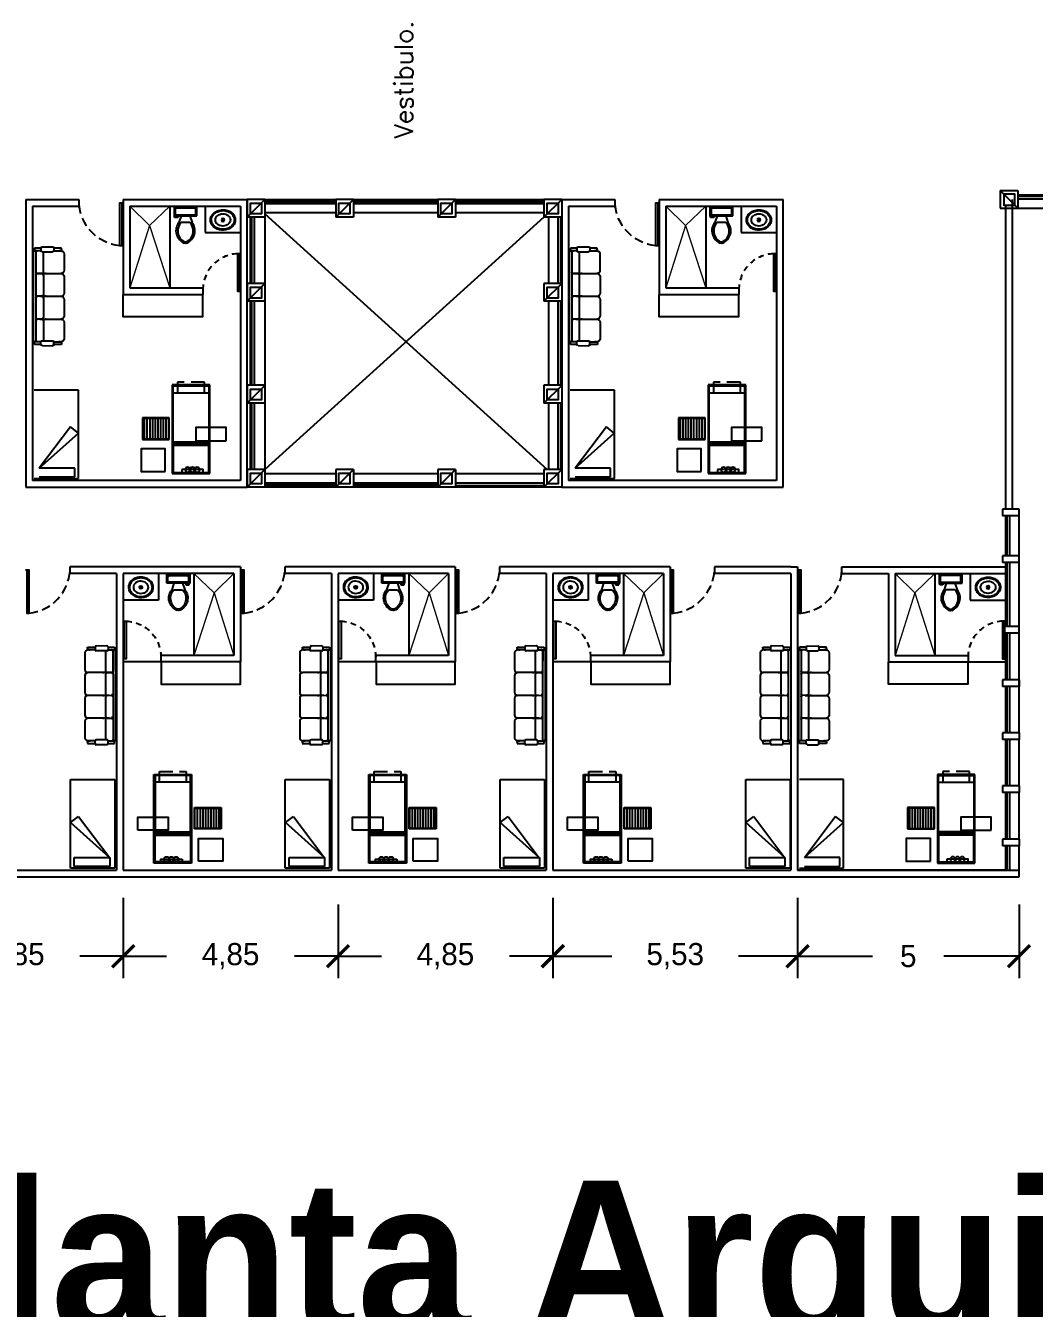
# Model space of a CAD drawing. Header units: millimetres. Extents: x -1615 to -538, y 177 to 397.
# Drawn here: x -1337.84 to -1315.07, y 299.51 to 328.48 of the extents above; entities that cross this region are included whole.
import ezdxf
from ezdxf.enums import TextEntityAlignment as Align

# ---------------------------------------------------------------- set-up
doc = ezdxf.new("R2010")
doc.units = ezdxf.units.MM
for name, pattern in [('HIDDEN', [0.375, 0.25, -0.125]), ('HIDDEN2', [0.1875, 0.125, -0.0625]), ('OCULTA2', [0.3, 0.2, -0.1])]:
    doc.linetypes.add(name, pattern=pattern)
for name, color, linetype in [('FORMATO', 1, 'Continuous'), ('LOCALES', 2, 'Continuous'), ('MOB', 7, 'Continuous'), ('MUEB', 251, 'Continuous'), ('MUEBLES', 9, 'Continuous'), ('MUROS', 1, 'Continuous'), ('VENT', 4, 'Continuous'), ('VENTANAS', 4, 'Continuous')]:
    doc.layers.add(name, color=color, linetype=linetype)
doc.layers.add('venpu', color=7, linetype='Continuous', lineweight=15)
doc.styles.add('ROMANS', font='ROMANS.shx')
doc.styles.get("Standard").update_dxf_attribs({"font": 'stylu.ttf'})
doc.dimstyles.new('ISO-25', dxfattribs={"dimtxt": 0.5, "dimasz": 0.5, "dimexe": 0.5, "dimexo": 0.625, "dimtad": 0, "dimtih": 1, "dimtoh": 1, "dimtxsty": 'Standard', "dimblk": 'ARCHTICK', "dimcen": 2.5, "dimadec": 0, "dimazin": 0, "dimtfac": 1, "dimtmove": 0, "dimatfit": 3, "dimfxl": 0, "dimarcsym": 0})

# ---------------------------------------------------------------- blocks, each defined once
blk = doc.blocks.new('SILLON4')
at = {"layer": 'MOB'}
for p, q in [((0.609, 1.016), (0.262, 0.867)), ((0.719, 0.998), (0.696, 0.988)), ((0.706, 0.964), (0.699, 0.98)), ((0.763, 0.83), (0.706, 0.964)), ((0.706, 0.964), (0.72, 0.932)), ((0.763, 0.83), (0.706, 0.964)), ((0.719, 0.998), (0.751, 1.012)), ((0.751, 1.012), (0.818, 0.854)), ((-0.337, 0.611), (-0.684, 0.462)), ((0.136, 0.814), (-0.211, 0.665)), ((0.414, 0.34), (0.226, 0.778)), ((0.436, 0.289), (0.226, 0.777)), ((0.825, 0.6), (0.415, 0.424)), ((0.844, 0.576), (0.75, 0.797)), ((0.818, 0.854), (0.763, 0.83)), ((0.947, 0.62), (0.852, 0.84)), ((0.933, 0.586), (0.878, 0.562)), ((0.933, 0.586), (0.991, 0.452)), ((-0.81, 0.408), (-1.156, 0.26)), ((-0.81, 0.408), (-1.156, 0.26)), ((0.922, 0.396), (-0.922, -0.396)), ((-0.684, 0.29), (-0.72, 0.372)), ((-0.531, -0.066), (-0.696, 0.317)), ((-0.059, 0.137), (-0.247, 0.575)), ((0.898, 0.451), (-0.061, 0.038)), ((0.352, 0.398), (-0.058, 0.222)), ((0.358, 0.471), (0.37, 0.443)), ((0.397, 0.38), (0.436, 0.29)), ((0.891, 0.446), (0.481, 0.271)), ((0.878, 0.562), (0.909, 0.492)), ((0.909, 0.491), (0.936, 0.428)), ((0.991, 0.452), (0.936, 0.428)), ((-1.219, 0.167), (-1.251, 0.154)), ((-1.251, 0.154), (-1.183, -0.004)), ((-1.219, 0.167), (-1.196, 0.177)), ((-1.185, 0.154), (-1.192, 0.169)), ((-1.157, 0.087), (-1.192, 0.169)), ((-1.128, 0.02), (-1.185, 0.154)), ((-1.185, 0.154), (-1.172, 0.121)), ((-1.183, -0.004), (-1.128, 0.02)), ((-1, -0.214), (-1.094, 0.006)), ((-0.041, 0.047), (-0.945, -0.341)), ((-0.588, 0.065), (-0.576, 0.037)), ((-0.121, 0.195), (-0.531, 0.019)), ((-0.115, 0.268), (-0.103, 0.24)), ((-0.076, 0.177), (-0.037, 0.087)), ((-1.102, -0.258), (-1.197, -0.038)), ((-1.068, -0.272), (-1.013, -0.248)), ((-1.068, -0.272), (-1.011, -0.406)), ((-0.594, -0.008), (-1.013, -0.188)), ((-1.013, -0.248), (-0.955, -0.383)), ((-1.012, -0.251), (-0.979, -0.328)), ((-0.549, -0.026), (-0.51, -0.116)), ((-0.464, -0.135), (-0.534, -0.165)), ((-1.011, -0.406), (-0.956, -0.382)), ((-0.956, -0.382), (-0.959, -0.375))]:
    blk.add_line(p, q, dxfattribs=at)
for centre, radius, start, end in [((0.636, 0.953), 0.0686, 23.2236, 113.2236), ((-0.31, 0.548), 0.0686, 23.2236, 113.2236), ((-0.31, 0.548), 0.0686, 23.2236, 113.2236), ((-0.184, 0.602), 0.0686, 113.2236, 203.2236), ((0.163, 0.751), 0.0686, 23.2236, 113.2236), ((0.163, 0.751), 0.0686, 23.2236, 113.2236), ((0.289, 0.804), 0.0686, 113.2236, 203.2236), ((0.773, 0.807), 0.0257, 113.2236, 203.2236), ((0.829, 0.83), 0.0257, 23.2236, 113.2236), ((0.923, 0.61), 0.0257, 293.2236, 23.2236), ((-0.783, 0.345), 0.0686, 23.2236, 113.2236), ((-0.783, 0.345), 0.0686, 23.2236, 113.2236), ((-0.656, 0.399), 0.0686, 113.2236, 203.2236), ((0.365, 0.366), 0.0343, 23.2236, 113.2236), ((0.429, 0.392), 0.0343, 113.2236, 203.2236), ((0.868, 0.586), 0.0257, 203.2236, 293.2236), ((0.877, 0.478), 0.0343, 293.2236, 23.2236), ((0.908, 0.427), 0.0257, 23.2236, 113.2236), ((0.912, 0.419), 0.0257, 293.2236, 23.2236), ((-1.129, 0.197), 0.0686, 113.2236, 203.2236), ((-1.118, -0.004), 0.0257, 23.2236, 113.2236), ((-0.517, -0.012), 0.0343, 113.2236, 203.2236), ((-0.107, 0.163), 0.0343, 23.2236, 113.2236), ((-0.044, 0.19), 0.0343, 113.2236, 203.2236), ((-0.069, 0.073), 0.0343, 293.2236, 23.2236), ((-0.006, 0.1), 0.0343, 203.2236, 293.2236), ((0.404, 0.276), 0.0343, 293.2236, 23.2236), ((0.467, 0.302), 0.0343, 203.2236, 293.2236), ((-1.173, -0.028), 0.0257, 113.2236, 203.2236), ((-1.078, -0.248), 0.0257, 203.2236, 293.2236), ((-1.023, -0.224), 0.0257, 293.2236, 23.2236), ((-0.58, -0.039), 0.0343, 23.2236, 113.2236), ((-0.541, -0.13), 0.0343, 293.2236, 23.2236), ((-0.478, -0.103), 0.0343, 203.2236, 293.2236), ((-0.955, -0.318), 0.0257, 203.2236, 293.2236), ((-0.935, -0.365), 0.0257, 113.2236, 203.2236), ((-0.932, -0.372), 0.0257, 203.2236, 293.2236)]:
    blk.add_arc(centre, radius, start, end, dxfattribs=at)
blk = doc.blocks.new('A$C63B07002')
at = {"layer": 'MOB', "xscale": -1, "rotation": 51.18713273036943}
blk.add_blockref('SILLON4', (1.259, 0.489), dxfattribs=at)
blk = doc.blocks.new('Sink - Oval top')
for p, q in [((-1, 0), (1, 0)), ((0, 1), (0, -1))]:
    blk.add_line(p, q)
at = {"linetype": 'Continuous'}
for points in [[(-12.2, 0.4, 0.117634), (-11.5, -3.4, 0.104469), (-8.9, -6.8, 0.090016), (-5.1, -9.1, 0.08192), (-0.3, -10, 0.08192), (4.5, -9.4, 0.090016), (8.4, -7.4, 0.104469), (11.2, -4.1, 0.117634), (12.2, -0.4, 0.117634), (11.5, 3.4, 0.104469), (8.9, 6.8, 0.090016), (5.1, 9.1, 0.08192), (0.3, 10, 0.08192), (-4.5, 9.4, 0.090016), (-8.4, 7.4, 0.104469), (-11.2, 4.1, 0.117634)], [(-11.3, 0.2, 0.118622), (-10.5, -3.3, 0.104678), (-8.1, -6.4, 0.089562), (-4.5, -8.4, 0.081185), (-0.1, -9.2, 0.081185), (4.3, -8.5, 0.089562), (7.9, -6.6, 0.104678), (10.4, -3.5, 0.118622), (11.3, -0.2, 0.118622), (10.5, 3.3, 0.104678), (8.1, 6.4, 0.089562), (4.5, 8.4, 0.081185), (0.1, 9.2, 0.081185), (-4.3, 8.5, 0.089562), (-7.9, 6.6, 0.104678), (-10.4, 3.5, 0.118622)], [(-7.4, 0.1, 0.118283), (-6.9, -2.2, 0.104607), (-5.3, -4.2, 0.089718), (-3, -5.5, 0.081436), (-0.1, -6, 0.081436), (2.8, -5.6, 0.089718), (5.2, -4.3, 0.104607), (6.9, -2.3, 0.118283), (7.4, -0.1, 0.118283), (6.9, 2.2, 0.104607), (5.3, 4.2, 0.089718), (3, 5.5, 0.081436), (0.1, 6, 0.081436), (-2.8, 5.6, 0.089718), (-5.2, 4.3, 0.104607), (-6.9, 2.3, 0.118283)]]:
    blk.add_lwpolyline(points, format="xyb", close=True, dxfattribs=at)
for radius in [1.5, 1]:
    blk.add_circle((0, 0), radius)
blk = doc.blocks.new('Toilet - top')
for p, q in [((-10, -8.5), (-8, -8.5)), ((-10, -9.5), (-10, -8.5)), ((-7, -9.5), (-10, -9.5)), ((-8, -8.5), (-8, -8)), ((-7, -8), (-7, -9.5)), ((-4, -8), (-6, -14)), ((4, -8), (6, -14)), ((9.5, -6), (9.5, -2)), ((4, -14), (-4, -14))]:
    blk.add_line(p, q)
blk.add_lwpolyline([(10.5, -8), (10.5, 0), (-10.5, 0), (-10.5, -8)], close=True)
for points in [[(-9.5, -2), (-9.5, -6)], [(8.5, -1), (-8.5, -1)], [(-8.5, -7), (8.5, -7)]]:
    blk.add_lwpolyline(points)
for centre, radius, start, end in [((-8.6, -1.9), 0.884, 81.8699, 188.1301), ((-8.6, -6.1), 0.884, 171.8699, 278.1301), ((8.6, -1.9), 0.884, 351.8699, 98.1301), ((8.6, -6.1), 0.884, 261.8699, 8.1301), ((3.5, -21.6), 12.2, 141.4691, 247.9714), ((4.2, -21.8), 11.3, 136.3677, 238.9468), ((-3.5, -21.6), 12.2, 292.0284, 38.5307), ((-4.2, -21.8), 11.3, 301.053, 43.6321), ((0, -27.9), 4, 245.7318, 294.2682), ((0, -29), 4, 254.8605, 285.1395)]:
    blk.add_arc(centre, radius, start, end)
blk = doc.blocks.new('A$C3FDD2C79')
at = {"layer": 'VENT'}
blk.add_line((0, 0.02), (0, 0), dxfattribs=at)
blk.add_lwpolyline([(0, 0.02), (0.85, 0.02), (0.85, 0.07), (0, 0.07)], close=True, dxfattribs=at)
at = {"layer": 'VENT', "linetype": 'HIDDEN2'}
blk.add_arc((0.035, 0.036), 0.815, 2.3785, 92.4407, dxfattribs=at)
blk = doc.blocks.new('MESEXP')
for p, q in [((-0.825, -0.35), (-0.825, 0.35)), ((-0.825, 0.35), (0.825, 0.35)), ((-0.679, 0.35), (-0.679, -0.35)), ((0.825, 0.35), (0.825, -0.35)), ((0.825, -0.35), (-0.825, -0.35))]:
    blk.add_line(p, q)
at = {"linetype": 'HIDDEN'}
blk.add_lwpolyline([(-0.679, -0.25), (-0.879, -0.25), (-0.879, 0.25), (-0.679, 0.25)], dxfattribs=at)
for points in [[(-0.805, -0.33), (0.245, -0.33), (0.245, 0.33), (-0.805, 0.33)], [(0.305, -0.33), (0.305, 0.33), (0.805, 0.33), (0.805, -0.33)], [(0.754, 0.174), (0.822, 0.174), (0.822, -0.224), (0.754, -0.224)]]:
    blk.add_lwpolyline(points, close=True)
blk.add_lwpolyline([(0.285, -0.35), (0.265, -0.35), (0.265, 0.35), (0.285, 0.35), (0.285, -0.35)])
for centre in [(0.754, 0.063), (0.754, -0.025), (0.754, -0.113)]:
    blk.add_circle(centre, 0.046)
blk = doc.blocks.new('3520105')
at = {"layer": 'MOB'}
for p, q in [((-0.195, -0.262), (-0.195, 0.238)), ((-0.195, 0.238), (0.205, 0.238)), ((-0.185, -0.002), (-0.185, 0.228)), ((-0.185, 0.228), (0.195, 0.228)), ((0.195, 0.198), (-0.185, 0.198)), ((0.195, 0.148), (-0.185, 0.148)), ((0.195, 0.098), (-0.185, 0.098)), ((0.195, 0.048), (-0.185, 0.048)), ((0.195, 0.228), (0.195, -0.002)), ((0.205, 0.238), (0.205, -0.262)), ((0.195, -0.002), (-0.185, -0.002)), ((-0.185, -0.252), (-0.185, -0.022)), ((0.195, -0.052), (-0.185, -0.052)), ((0.195, -0.102), (-0.185, -0.102)), ((0.195, -0.152), (-0.185, -0.152)), ((0.195, -0.202), (-0.185, -0.202)), ((0.195, -0.022), (0.195, -0.252)), ((0.205, -0.002), (0.205, -0.002)), ((0.205, -0.022), (0.205, -0.022)), ((0.205, -0.262), (-0.195, -0.262)), ((0.195, -0.252), (-0.185, -0.252))]:
    blk.add_line(p, q, dxfattribs=at)
blk = doc.blocks.new('A$C31F15ED4')
at = {"layer": 'VENT'}
blk.add_line((0, 0.03), (0, 0), dxfattribs=at)
blk.add_lwpolyline([(0, 0.03), (0.97, 0.03), (0.97, 0.08), (0, 0.08)], close=True, dxfattribs=at)
at = {"layer": 'VENT', "linetype": 'OCULTA2'}
blk.add_arc((-0.051, -0.025), 1.026, 5.8587, 87.1721, dxfattribs=at)
blk = doc.blocks.new('_ArchTick')
at = {"color": 0, "linetype": 'ByBlock', "const_width": 0.15}
blk.add_lwpolyline([(-0.5, -0.5), (0.5, 0.5)], dxfattribs=at)
blk = doc.blocks.new('*D225')
at = {"color": 0, "lineweight": -2}
for p, q in [((-1340.486, 308.635), (-1340.486, 306.965)), ((-1335.636, 308.785), (-1335.636, 306.965)), ((-1340.486, 307.465), (-1339.506, 307.465)), ((-1335.636, 307.465), (-1336.616, 307.465))]:
    blk.add_line(p, q, dxfattribs=at)
at = {"layer": 'Defpoints', "color": 0}
for p in [(-1340.486, 309.26), (-1335.636, 309.41), (-1335.636, 307.465)]:
    blk.add_point(p, dxfattribs=at)
at = {"color": 0, "lineweight": -2, "xscale": 0.5, "yscale": 0.5, "zscale": 0.5, "rotation": 180}
blk.add_blockref('_ArchTick', (-1340.486, 307.465), dxfattribs=at)
at = {"color": 0, "lineweight": -2, "xscale": 0.5, "yscale": 0.5, "zscale": 0.5}
blk.add_blockref('_ArchTick', (-1335.636, 307.465), dxfattribs=at)
at = {"color": 0, "insert": (-1338.061, 307.465), "char_height": 0.5, "attachment_point": 5}
blk.add_mtext('4,85', dxfattribs=at)
blk = doc.blocks.new('*D226')
at = {"color": 0, "lineweight": -2}
for p, q in [((-1335.636, 308.785), (-1335.636, 306.965)), ((-1330.786, 308.635), (-1330.786, 306.965)), ((-1335.636, 307.465), (-1334.656, 307.465)), ((-1330.786, 307.465), (-1331.766, 307.465))]:
    blk.add_line(p, q, dxfattribs=at)
at = {"layer": 'Defpoints', "color": 0}
for p in [(-1335.636, 309.41), (-1330.786, 309.26), (-1330.786, 307.465)]:
    blk.add_point(p, dxfattribs=at)
at = {"color": 0, "lineweight": -2, "xscale": 0.5, "yscale": 0.5, "zscale": 0.5, "rotation": 180}
blk.add_blockref('_ArchTick', (-1335.636, 307.465), dxfattribs=at)
at = {"color": 0, "lineweight": -2, "xscale": 0.5, "yscale": 0.5, "zscale": 0.5}
blk.add_blockref('_ArchTick', (-1330.786, 307.465), dxfattribs=at)
at = {"color": 0, "insert": (-1333.211, 307.465), "char_height": 0.5, "attachment_point": 5}
blk.add_mtext('4,85', dxfattribs=at)
blk = doc.blocks.new('*D227')
at = {"color": 0, "lineweight": -2}
for p, q in [((-1330.786, 308.635), (-1330.786, 306.965)), ((-1325.936, 308.785), (-1325.936, 306.965)), ((-1330.786, 307.465), (-1329.806, 307.465)), ((-1325.936, 307.465), (-1326.916, 307.465))]:
    blk.add_line(p, q, dxfattribs=at)
at = {"layer": 'Defpoints', "color": 0}
for p in [(-1330.786, 309.26), (-1325.936, 309.41), (-1325.936, 307.465)]:
    blk.add_point(p, dxfattribs=at)
at = {"color": 0, "lineweight": -2, "xscale": 0.5, "yscale": 0.5, "zscale": 0.5, "rotation": 180}
blk.add_blockref('_ArchTick', (-1330.786, 307.465), dxfattribs=at)
at = {"color": 0, "lineweight": -2, "xscale": 0.5, "yscale": 0.5, "zscale": 0.5}
blk.add_blockref('_ArchTick', (-1325.936, 307.465), dxfattribs=at)
at = {"color": 0, "insert": (-1328.361, 307.465), "char_height": 0.5, "attachment_point": 5}
blk.add_mtext('4,85', dxfattribs=at)
blk = doc.blocks.new('*D228')
at = {"color": 0, "lineweight": -2}
for p, q in [((-1325.936, 308.785), (-1325.936, 306.965)), ((-1320.411, 308.785), (-1320.411, 306.965)), ((-1325.936, 307.465), (-1324.604, 307.465)), ((-1320.411, 307.465), (-1321.743, 307.465))]:
    blk.add_line(p, q, dxfattribs=at)
at = {"layer": 'Defpoints', "color": 0}
for p in [(-1325.936, 309.41), (-1320.411, 309.41), (-1320.411, 307.465)]:
    blk.add_point(p, dxfattribs=at)
at = {"color": 0, "lineweight": -2, "xscale": 0.5, "yscale": 0.5, "zscale": 0.5, "rotation": 180}
blk.add_blockref('_ArchTick', (-1325.936, 307.465), dxfattribs=at)
at = {"color": 0, "lineweight": -2, "xscale": 0.5, "yscale": 0.5, "zscale": 0.5}
blk.add_blockref('_ArchTick', (-1320.411, 307.465), dxfattribs=at)
at = {"color": 0, "insert": (-1323.173, 307.465), "char_height": 0.5, "attachment_point": 5}
blk.add_mtext('5,53', dxfattribs=at)
blk = doc.blocks.new('*D229')
at = {"color": 0, "lineweight": -2}
for p, q in [((-1320.411, 308.785), (-1320.411, 306.965)), ((-1315.411, 308.635), (-1315.411, 306.965)), ((-1320.411, 307.465), (-1318.716, 307.465)), ((-1315.411, 307.465), (-1317.105, 307.465))]:
    blk.add_line(p, q, dxfattribs=at)
at = {"layer": 'Defpoints', "color": 0}
for p in [(-1320.411, 309.41), (-1315.411, 309.26), (-1315.411, 307.465)]:
    blk.add_point(p, dxfattribs=at)
at = {"color": 0, "lineweight": -2, "xscale": 0.5, "yscale": 0.5, "zscale": 0.5, "rotation": 180}
blk.add_blockref('_ArchTick', (-1320.411, 307.465), dxfattribs=at)
at = {"color": 0, "lineweight": -2, "xscale": 0.5, "yscale": 0.5, "zscale": 0.5}
blk.add_blockref('_ArchTick', (-1315.411, 307.465), dxfattribs=at)
at = {"color": 0, "insert": (-1317.911, 307.465), "char_height": 0.5, "attachment_point": 5}
blk.add_mtext('5', dxfattribs=at)

msp = doc.modelspace()

# ---------------------------------------------------------------- linework, layer by layer
for p, q in [((-1334.786, 314.11), (-1335.636, 314.11)), ((-1329.936, 314.11), (-1330.786, 314.11)), ((-1325.086, 314.11), (-1325.936, 314.11)), ((-1316.561, 314.11), (-1315.711, 314.11))]:
    msp.add_line(p, q)
at = {"layer": 'FORMATO'}
for p, q in [((-1332.836, 318.06), (-1332.836, 324.558)), ((-1320.736, 318.06), (-1320.736, 324.558)), ((-1337.836, 318.06), (-1332.836, 318.06)), ((-1325.736, 318.06), (-1320.736, 318.06))]:
    msp.add_line(p, q, dxfattribs=at)
at = {"layer": 'MOB'}
for points in [[(-1333.844, 322.408), (-1333.844, 321.908), (-1335.634, 321.908), (-1335.634, 322.408)], [(-1321.744, 322.408), (-1321.744, 321.908), (-1323.534, 321.908), (-1323.534, 322.408)], [(-1334.778, 314.11), (-1334.778, 313.61), (-1332.988, 313.61), (-1332.988, 314.11)], [(-1329.928, 314.11), (-1329.928, 313.61), (-1328.138, 313.61), (-1328.138, 314.11)], [(-1325.078, 314.11), (-1325.078, 313.61), (-1323.288, 313.61), (-1323.288, 314.11)], [(-1316.569, 314.11), (-1316.569, 313.61), (-1318.359, 313.61), (-1318.359, 314.11)]]:
    msp.add_lwpolyline(points, close=True, dxfattribs=at)
at = {"layer": 'MUEB'}
for p, q in [((-1333.786, 324.408), (-1333.786, 323.808)), ((-1321.686, 324.408), (-1321.686, 323.808)), ((-1333.786, 323.808), (-1332.986, 323.808)), ((-1321.686, 323.808), (-1320.886, 323.808)), ((-1336.645, 320.252), (-1337.645, 320.252)), ((-1336.645, 318.252), (-1336.645, 320.252)), ((-1324.545, 320.252), (-1325.545, 320.252)), ((-1324.545, 318.252), (-1324.545, 320.252)), ((-1336.828, 319.421), (-1337.531, 318.486)), ((-1336.648, 319.282), (-1336.828, 319.421)), ((-1324.728, 319.421), (-1325.431, 318.486)), ((-1324.548, 319.282), (-1324.728, 319.421)), ((-1337.53, 318.49), (-1336.648, 319.282)), ((-1325.43, 318.49), (-1324.548, 319.282)), ((-1336.731, 318.491), (-1337.531, 318.491)), ((-1336.731, 318.291), (-1336.731, 318.491)), ((-1324.631, 318.491), (-1325.431, 318.491)), ((-1324.631, 318.291), (-1324.631, 318.491)), ((-1337.645, 318.252), (-1336.645, 318.252)), ((-1337.531, 318.291), (-1336.731, 318.291)), ((-1325.545, 318.252), (-1324.545, 318.252)), ((-1325.431, 318.291), (-1324.631, 318.291)), ((-1334.836, 316.11), (-1334.836, 315.51)), ((-1329.986, 316.11), (-1329.986, 315.51)), ((-1325.136, 316.11), (-1325.136, 315.51)), ((-1316.511, 316.11), (-1316.511, 315.51)), ((-1334.836, 315.51), (-1335.636, 315.51)), ((-1329.986, 315.51), (-1330.786, 315.51)), ((-1325.136, 315.51), (-1325.936, 315.51)), ((-1316.511, 315.51), (-1315.711, 315.51)), ((-1336.826, 309.452), (-1336.826, 311.452)), ((-1336.826, 311.452), (-1335.826, 311.452)), ((-1335.826, 311.452), (-1335.826, 309.452)), ((-1331.976, 309.452), (-1331.976, 311.452)), ((-1331.976, 311.452), (-1330.976, 311.452)), ((-1330.976, 311.452), (-1330.976, 309.452)), ((-1327.126, 309.452), (-1327.126, 311.452)), ((-1327.126, 311.452), (-1326.126, 311.452)), ((-1326.126, 311.452), (-1326.126, 309.452)), ((-1321.581, 309.452), (-1321.581, 311.452)), ((-1321.581, 311.452), (-1320.581, 311.452)), ((-1320.581, 311.452), (-1320.581, 309.452)), ((-1319.37, 311.452), (-1320.37, 311.452)), ((-1319.37, 309.452), (-1319.37, 311.452)), ((-1336.824, 310.482), (-1336.644, 310.621)), ((-1336.644, 310.621), (-1335.941, 309.686)), ((-1331.974, 310.482), (-1331.794, 310.621)), ((-1331.794, 310.621), (-1331.091, 309.686)), ((-1327.124, 310.482), (-1326.944, 310.621)), ((-1326.944, 310.621), (-1326.241, 309.686)), ((-1321.579, 310.482), (-1321.399, 310.621)), ((-1321.399, 310.621), (-1320.695, 309.686)), ((-1319.553, 310.621), (-1320.256, 309.686)), ((-1319.373, 310.482), (-1319.553, 310.621)), ((-1335.942, 309.69), (-1336.824, 310.482)), ((-1331.092, 309.69), (-1331.974, 310.482)), ((-1326.242, 309.69), (-1327.124, 310.482)), ((-1320.696, 309.69), (-1321.579, 310.482)), ((-1320.255, 309.69), (-1319.373, 310.482)), ((-1335.826, 309.452), (-1336.826, 309.452)), ((-1336.74, 309.491), (-1336.74, 309.691)), ((-1336.74, 309.691), (-1335.94, 309.691)), ((-1335.94, 309.491), (-1336.74, 309.491)), ((-1335.94, 309.691), (-1335.94, 309.491)), ((-1330.976, 309.452), (-1331.976, 309.452)), ((-1331.89, 309.491), (-1331.89, 309.691)), ((-1331.89, 309.691), (-1331.09, 309.691)), ((-1331.09, 309.491), (-1331.89, 309.491)), ((-1331.09, 309.691), (-1331.09, 309.491)), ((-1326.126, 309.452), (-1327.126, 309.452)), ((-1327.04, 309.491), (-1327.04, 309.691)), ((-1327.04, 309.691), (-1326.24, 309.691)), ((-1326.24, 309.491), (-1327.04, 309.491)), ((-1326.24, 309.691), (-1326.24, 309.491)), ((-1320.581, 309.452), (-1321.581, 309.452)), ((-1321.495, 309.491), (-1321.495, 309.691)), ((-1321.495, 309.691), (-1320.695, 309.691)), ((-1320.695, 309.491), (-1321.495, 309.491)), ((-1320.695, 309.691), (-1320.695, 309.491)), ((-1320.37, 309.452), (-1319.37, 309.452)), ((-1319.456, 309.691), (-1320.256, 309.691)), ((-1320.256, 309.491), (-1319.456, 309.491)), ((-1319.456, 309.491), (-1319.456, 309.691))]:
    msp.add_line(p, q, dxfattribs=at)
at = {"layer": 'MUEBLES'}
for points in [[(-1333.314, 319.109), (-1333.314, 319.407), (-1333.999, 319.407), (-1333.999, 319.109)], [(-1321.214, 319.109), (-1321.214, 319.407), (-1321.899, 319.407), (-1321.899, 319.109)], [(-1334.686, 318.41), (-1334.686, 318.923), (-1335.232, 318.923), (-1335.232, 318.41)], [(-1322.586, 318.41), (-1322.586, 318.923), (-1323.132, 318.923), (-1323.132, 318.41)], [(-1335.307, 310.309), (-1335.307, 310.607), (-1334.623, 310.607), (-1334.623, 310.309)], [(-1330.457, 310.309), (-1330.457, 310.607), (-1329.773, 310.607), (-1329.773, 310.309)], [(-1325.607, 310.309), (-1325.607, 310.607), (-1324.923, 310.607), (-1324.923, 310.309)], [(-1316.039, 310.309), (-1316.039, 310.607), (-1316.724, 310.607), (-1316.724, 310.309)], [(-1333.936, 309.61), (-1333.936, 310.123), (-1333.39, 310.123), (-1333.39, 309.61)], [(-1329.086, 309.61), (-1329.086, 310.123), (-1328.54, 310.123), (-1328.54, 309.61)], [(-1324.236, 309.61), (-1324.236, 310.123), (-1323.69, 310.123), (-1323.69, 309.61)], [(-1317.411, 309.61), (-1317.411, 310.123), (-1317.957, 310.123), (-1317.957, 309.61)]]:
    msp.add_lwpolyline(points, close=True, dxfattribs=at)
at = {"layer": 'MUROS'}
for p, q in [((-1337.836, 324.558), (-1337.836, 318.06)), ((-1337.836, 324.558), (-1336.634, 324.558)), ((-1336.634, 324.558), (-1336.634, 324.408)), ((-1335.634, 324.558), (-1332.836, 324.558)), ((-1335.634, 324.558), (-1335.634, 322.408)), ((-1332.986, 324.558), (-1332.986, 324.558)), ((-1332.436, 324.56), (-1332.836, 324.56)), ((-1332.836, 324.56), (-1332.836, 324.16)), ((-1332.436, 324.558), (-1332.836, 324.16)), ((-1332.436, 324.56), (-1332.436, 324.16)), ((-1330.436, 324.56), (-1330.836, 324.56)), ((-1330.836, 324.56), (-1330.836, 324.16)), ((-1330.436, 324.558), (-1330.836, 324.16)), ((-1330.436, 324.56), (-1330.436, 324.16)), ((-1328.536, 324.56), (-1328.536, 324.16)), ((-1328.136, 324.56), (-1328.536, 324.56)), ((-1328.136, 324.558), (-1328.536, 324.16)), ((-1328.136, 324.56), (-1328.136, 324.16)), ((-1326.136, 324.56), (-1326.136, 324.16)), ((-1325.736, 324.56), (-1326.136, 324.56)), ((-1325.736, 324.558), (-1326.136, 324.16)), ((-1325.736, 324.56), (-1325.736, 324.16)), ((-1325.736, 324.558), (-1325.736, 318.06)), ((-1325.736, 324.558), (-1324.534, 324.558)), ((-1324.534, 324.558), (-1324.534, 324.408)), ((-1323.534, 324.558), (-1320.736, 324.558)), ((-1323.534, 324.558), (-1323.534, 322.408)), ((-1320.886, 324.558), (-1320.886, 324.558)), ((-1315.836, 324.761), (-1315.436, 324.761)), ((-1315.836, 324.761), (-1315.836, 324.361)), ((-1315.836, 324.759), (-1315.436, 324.361)), ((-1315.561, 317.56), (-1315.561, 324.56)), ((-1315.436, 324.761), (-1315.436, 324.361)), ((-1337.686, 324.408), (-1337.686, 318.21)), ((-1337.686, 324.408), (-1336.627, 324.408)), ((-1335.484, 324.408), (-1332.986, 324.408)), ((-1335.484, 324.408), (-1332.986, 324.408)), ((-1335.484, 324.408), (-1335.484, 322.558)), ((-1334.584, 324.408), (-1334.584, 322.558)), ((-1332.986, 324.408), (-1332.986, 318.21)), ((-1325.586, 324.408), (-1325.586, 318.21)), ((-1325.586, 324.408), (-1324.527, 324.408)), ((-1323.384, 324.408), (-1320.886, 324.408)), ((-1323.384, 324.408), (-1320.886, 324.408)), ((-1323.384, 324.408), (-1323.384, 322.558)), ((-1322.484, 324.408), (-1322.484, 322.558)), ((-1320.886, 324.408), (-1320.886, 318.21)), ((-1315.836, 324.361), (-1315.436, 324.361)), ((-1315.711, 322.76), (-1315.711, 324.41)), ((-1315.711, 317.56), (-1315.711, 324.361)), ((-1332.436, 324.16), (-1332.836, 324.16)), ((-1330.436, 324.16), (-1330.836, 324.16)), ((-1328.136, 324.16), (-1328.536, 324.16)), ((-1325.736, 324.16), (-1326.136, 324.16)), ((-1335.484, 322.558), (-1333.836, 322.558)), ((-1333.836, 322.558), (-1333.836, 322.408)), ((-1332.836, 322.66), (-1332.836, 322.26)), ((-1332.436, 322.66), (-1332.836, 322.66)), ((-1332.436, 322.658), (-1332.836, 322.26)), ((-1332.436, 322.66), (-1332.436, 322.26)), ((-1326.136, 322.66), (-1326.136, 322.26)), ((-1325.736, 322.66), (-1326.136, 322.66)), ((-1325.736, 322.658), (-1326.136, 322.26)), ((-1325.736, 322.66), (-1325.736, 322.26)), ((-1323.384, 322.558), (-1321.736, 322.558)), ((-1321.736, 322.558), (-1321.736, 322.408)), ((-1335.634, 322.408), (-1333.836, 322.408)), ((-1332.436, 322.26), (-1332.836, 322.26)), ((-1325.736, 322.26), (-1326.136, 322.26)), ((-1323.534, 322.408), (-1321.736, 322.408)), ((-1332.836, 320.36), (-1332.836, 319.96)), ((-1332.436, 320.36), (-1332.836, 320.36)), ((-1332.436, 320.358), (-1332.836, 319.96)), ((-1332.436, 320.36), (-1332.436, 319.96)), ((-1325.736, 320.36), (-1326.136, 320.36)), ((-1326.136, 320.36), (-1326.136, 319.96)), ((-1325.736, 320.358), (-1326.136, 319.96)), ((-1325.736, 320.36), (-1325.736, 319.96)), ((-1332.436, 319.96), (-1332.836, 319.96)), ((-1325.736, 319.96), (-1326.136, 319.96)), ((-1332.436, 318.46), (-1332.836, 318.46)), ((-1332.836, 318.46), (-1332.836, 318.06)), ((-1332.436, 318.458), (-1332.836, 318.06)), ((-1332.436, 318.46), (-1332.436, 318.06)), ((-1330.436, 318.46), (-1330.836, 318.46)), ((-1330.836, 318.46), (-1330.836, 318.06)), ((-1330.436, 318.458), (-1330.836, 318.06)), ((-1330.436, 318.46), (-1330.436, 318.06)), ((-1328.536, 318.46), (-1328.536, 318.06)), ((-1328.136, 318.46), (-1328.536, 318.46)), ((-1328.136, 318.458), (-1328.536, 318.06)), ((-1328.136, 318.46), (-1328.136, 318.06)), ((-1326.136, 318.46), (-1326.136, 318.06)), ((-1325.736, 318.46), (-1326.136, 318.46)), ((-1325.736, 318.458), (-1326.136, 318.06)), ((-1325.736, 318.46), (-1325.736, 318.06)), ((-1332.986, 318.21), (-1337.686, 318.21)), ((-1320.886, 318.21), (-1325.586, 318.21)), ((-1332.436, 318.06), (-1332.836, 318.06)), ((-1330.436, 318.06), (-1330.836, 318.06)), ((-1328.136, 318.06), (-1328.536, 318.06)), ((-1325.736, 318.06), (-1326.136, 318.06)), ((-1315.786, 317.56), (-1315.786, 317.41)), ((-1315.411, 317.56), (-1315.786, 317.56)), ((-1315.411, 317.41), (-1315.411, 317.56)), ((-1315.411, 317.41), (-1315.786, 317.41)), ((-1315.786, 316.51), (-1315.786, 316.36)), ((-1315.411, 316.51), (-1315.786, 316.51)), ((-1315.411, 316.36), (-1315.411, 316.51)), ((-1335.786, 316.11), (-1336.844, 316.11)), ((-1335.786, 316.26), (-1336.837, 316.26)), ((-1336.837, 316.26), (-1336.837, 316.11)), ((-1332.988, 316.26), (-1335.786, 316.26)), ((-1335.636, 316.26), (-1335.786, 316.26)), ((-1335.786, 316.11), (-1335.786, 309.41)), ((-1335.786, 316.11), (-1335.786, 309.41)), ((-1333.138, 316.11), (-1335.636, 316.11)), ((-1335.636, 316.11), (-1335.636, 309.41)), ((-1333.138, 316.11), (-1335.636, 316.11)), ((-1334.038, 316.11), (-1334.038, 314.26)), ((-1333.138, 316.11), (-1333.138, 314.26)), ((-1332.988, 316.26), (-1332.988, 314.11)), ((-1330.936, 316.11), (-1331.994, 316.11)), ((-1330.936, 316.26), (-1331.987, 316.26)), ((-1331.987, 316.26), (-1331.987, 316.11)), ((-1328.138, 316.26), (-1330.936, 316.26)), ((-1330.786, 316.26), (-1330.936, 316.26)), ((-1330.936, 316.11), (-1330.936, 309.41)), ((-1330.936, 316.11), (-1330.936, 309.41)), ((-1328.288, 316.11), (-1330.786, 316.11)), ((-1330.786, 316.11), (-1330.786, 309.41)), ((-1328.288, 316.11), (-1330.786, 316.11)), ((-1329.188, 316.11), (-1329.188, 314.26)), ((-1328.288, 316.11), (-1328.288, 314.26)), ((-1328.138, 316.26), (-1328.138, 314.11)), ((-1326.086, 316.11), (-1327.144, 316.11)), ((-1326.086, 316.26), (-1327.137, 316.26)), ((-1327.137, 316.26), (-1327.137, 316.11)), ((-1323.288, 316.26), (-1326.086, 316.26)), ((-1325.936, 316.26), (-1326.086, 316.26)), ((-1326.086, 316.11), (-1326.086, 309.41)), ((-1326.086, 316.11), (-1326.086, 309.41)), ((-1323.438, 316.11), (-1325.936, 316.11)), ((-1325.936, 316.11), (-1325.936, 309.41)), ((-1323.438, 316.11), (-1325.936, 316.11)), ((-1324.338, 316.11), (-1324.338, 314.26)), ((-1323.438, 316.11), (-1323.438, 314.26)), ((-1323.288, 316.26), (-1323.288, 314.11)), ((-1320.561, 316.11), (-1322.294, 316.11)), ((-1320.561, 316.26), (-1322.287, 316.26)), ((-1322.287, 316.26), (-1322.287, 316.11)), ((-1320.561, 316.26), (-1320.411, 316.26)), ((-1320.561, 316.11), (-1320.561, 309.41)), ((-1320.411, 316.26), (-1320.411, 309.41)), ((-1319.411, 316.26), (-1318.359, 316.26)), ((-1319.411, 316.11), (-1319.411, 316.26)), ((-1319.411, 316.11), (-1318.359, 316.11)), ((-1318.359, 316.26), (-1315.711, 316.26)), ((-1318.359, 316.11), (-1318.359, 314.11)), ((-1318.209, 316.11), (-1315.711, 316.11)), ((-1318.209, 316.11), (-1315.711, 316.11)), ((-1318.209, 316.11), (-1318.209, 314.26)), ((-1317.309, 316.11), (-1317.309, 314.26)), ((-1315.411, 316.36), (-1315.786, 316.36)), ((-1315.711, 316.26), (-1315.711, 316.26)), ((-1315.786, 314.91), (-1315.786, 314.76)), ((-1315.411, 314.91), (-1315.786, 314.91)), ((-1315.411, 314.76), (-1315.786, 314.76)), ((-1315.411, 314.76), (-1315.411, 314.91)), ((-1333.138, 314.26), (-1334.786, 314.26)), ((-1334.786, 314.26), (-1334.786, 314.11)), ((-1332.988, 314.11), (-1334.786, 314.11)), ((-1328.288, 314.26), (-1329.936, 314.26)), ((-1329.936, 314.26), (-1329.936, 314.11)), ((-1328.138, 314.11), (-1329.936, 314.11)), ((-1323.438, 314.26), (-1325.086, 314.26)), ((-1325.086, 314.26), (-1325.086, 314.11)), ((-1323.288, 314.11), (-1325.086, 314.11)), ((-1318.359, 314.11), (-1316.561, 314.11)), ((-1318.209, 314.26), (-1316.561, 314.26)), ((-1316.561, 314.26), (-1316.561, 314.11)), ((-1315.786, 313.71), (-1315.786, 313.56)), ((-1315.411, 313.71), (-1315.786, 313.71)), ((-1315.411, 313.56), (-1315.786, 313.56)), ((-1315.411, 313.71), (-1315.411, 313.56)), ((-1315.411, 312.51), (-1315.786, 312.51)), ((-1315.786, 312.51), (-1315.786, 312.36)), ((-1315.411, 312.36), (-1315.786, 312.36)), ((-1315.411, 312.51), (-1315.411, 312.36)), ((-1315.411, 311.31), (-1315.786, 311.31)), ((-1315.786, 311.31), (-1315.786, 311.16)), ((-1315.411, 311.31), (-1315.411, 311.16)), ((-1315.411, 311.16), (-1315.786, 311.16)), ((-1315.411, 310.11), (-1315.786, 310.11)), ((-1315.786, 310.11), (-1315.786, 309.96)), ((-1315.411, 310.11), (-1315.411, 309.96)), ((-1315.411, 309.96), (-1315.786, 309.96)), ((-1345.486, 309.26), (-1315.411, 309.26)), ((-1340.486, 309.41), (-1335.786, 309.41)), ((-1340.486, 309.41), (-1335.786, 309.41)), ((-1335.636, 309.41), (-1335.411, 309.41)), ((-1335.636, 309.41), (-1330.936, 309.41)), ((-1335.261, 309.41), (-1330.936, 309.41)), ((-1330.786, 309.41), (-1326.086, 309.41)), ((-1330.786, 309.41), (-1326.086, 309.41)), ((-1325.936, 309.41), (-1320.561, 309.41)), ((-1325.936, 309.41), (-1321.236, 309.41)), ((-1320.411, 309.41), (-1315.411, 309.41)), ((-1315.711, 309.41), (-1320.411, 309.41)), ((-1315.411, 309.26), (-1315.411, 309.41))]:
    msp.add_line(p, q, dxfattribs=at)
for points in [[(-1315.754, 324.677), (-1315.754, 324.432), (-1315.507, 324.432), (-1315.507, 324.677)], [(-1332.517, 324.476), (-1332.517, 324.231), (-1332.764, 324.231), (-1332.764, 324.476)], [(-1330.517, 324.476), (-1330.517, 324.231), (-1330.764, 324.231), (-1330.764, 324.476)], [(-1328.217, 324.476), (-1328.217, 324.231), (-1328.464, 324.231), (-1328.464, 324.476)], [(-1325.817, 324.476), (-1325.817, 324.231), (-1326.064, 324.231), (-1326.064, 324.476)], [(-1332.517, 322.576), (-1332.517, 322.331), (-1332.764, 322.331), (-1332.764, 322.576)], [(-1325.817, 322.576), (-1325.817, 322.331), (-1326.064, 322.331), (-1326.064, 322.576)], [(-1332.517, 320.276), (-1332.517, 320.031), (-1332.764, 320.031), (-1332.764, 320.276)], [(-1325.817, 320.276), (-1325.817, 320.031), (-1326.064, 320.031), (-1326.064, 320.276)], [(-1332.517, 318.376), (-1332.517, 318.131), (-1332.764, 318.131), (-1332.764, 318.376)], [(-1330.517, 318.376), (-1330.517, 318.131), (-1330.764, 318.131), (-1330.764, 318.376)], [(-1328.217, 318.376), (-1328.217, 318.131), (-1328.464, 318.131), (-1328.464, 318.376)], [(-1325.817, 318.376), (-1325.817, 318.131), (-1326.064, 318.131), (-1326.064, 318.376)]]:
    msp.add_lwpolyline(points, close=True, dxfattribs=at)
at = {"layer": 'venpu'}
for p, q in [((-1335.484, 324.408), (-1335.041, 323.971)), ((-1335.041, 323.971), (-1334.584, 324.408)), ((-1323.384, 324.408), (-1322.941, 323.971)), ((-1322.941, 323.971), (-1322.484, 324.408)), ((-1335.041, 323.971), (-1335.484, 322.558)), ((-1335.041, 323.971), (-1334.584, 322.558)), ((-1322.941, 323.971), (-1323.384, 322.558)), ((-1322.941, 323.971), (-1322.484, 322.558)), ((-1333.58, 315.673), (-1334.038, 316.11)), ((-1333.138, 316.11), (-1333.58, 315.673)), ((-1328.73, 315.673), (-1329.188, 316.11)), ((-1328.288, 316.11), (-1328.73, 315.673)), ((-1323.88, 315.673), (-1324.338, 316.11)), ((-1323.438, 316.11), (-1323.88, 315.673)), ((-1318.209, 316.11), (-1317.766, 315.673)), ((-1317.766, 315.673), (-1317.309, 316.11)), ((-1333.58, 315.673), (-1334.038, 314.26)), ((-1333.58, 315.673), (-1333.138, 314.26)), ((-1328.73, 315.673), (-1329.188, 314.26)), ((-1328.73, 315.673), (-1328.288, 314.26)), ((-1323.88, 315.673), (-1324.338, 314.26)), ((-1323.88, 315.673), (-1323.438, 314.26)), ((-1317.766, 315.673), (-1318.209, 314.26)), ((-1317.766, 315.673), (-1317.309, 314.26))]:
    msp.add_line(p, q, dxfattribs=at)
at = {"layer": 'VENTANAS'}
for p, q in [((-1332.436, 324.56), (-1330.836, 324.56)), ((-1332.436, 324.53), (-1330.836, 324.53)), ((-1330.436, 324.56), (-1328.536, 324.56)), ((-1330.436, 324.53), (-1328.536, 324.53)), ((-1328.136, 324.56), (-1326.136, 324.56)), ((-1328.136, 324.53), (-1326.136, 324.53)), ((-1315.436, 324.66), (-1307.336, 324.66)), ((-1315.436, 324.63), (-1307.336, 324.63)), ((-1315.436, 324.57), (-1307.336, 324.57)), ((-1332.436, 324.5), (-1330.836, 324.5)), ((-1332.436, 324.47), (-1330.836, 324.47)), ((-1332.436, 324.26), (-1330.836, 324.26)), ((-1332.436, 324.231), (-1326.064, 318.46)), ((-1330.436, 324.5), (-1328.536, 324.5)), ((-1330.436, 324.47), (-1328.536, 324.47)), ((-1330.436, 324.26), (-1328.536, 324.26)), ((-1328.136, 324.5), (-1326.136, 324.5)), ((-1328.136, 324.47), (-1326.136, 324.47)), ((-1328.136, 324.26), (-1326.136, 324.26)), ((-1315.561, 324.36), (-1307.21, 324.36)), ((-1332.766, 324.16), (-1332.766, 322.66)), ((-1332.736, 324.16), (-1332.736, 322.66)), ((-1332.676, 324.16), (-1332.676, 322.66)), ((-1326.136, 324.16), (-1332.436, 318.46)), ((-1332.436, 324.16), (-1332.436, 322.66)), ((-1326.036, 324.16), (-1326.036, 322.66)), ((-1325.826, 324.16), (-1325.826, 322.66)), ((-1325.766, 324.16), (-1325.766, 322.66)), ((-1325.736, 324.16), (-1325.736, 322.66)), ((-1332.766, 322.26), (-1332.766, 320.36)), ((-1332.736, 322.26), (-1332.736, 320.36)), ((-1332.676, 322.26), (-1332.676, 320.36)), ((-1332.436, 322.26), (-1332.436, 320.36)), ((-1326.036, 322.26), (-1326.036, 320.36)), ((-1325.826, 322.26), (-1325.826, 320.36)), ((-1325.766, 322.26), (-1325.766, 320.36)), ((-1325.736, 322.26), (-1325.736, 320.36)), ((-1332.766, 319.96), (-1332.766, 318.46)), ((-1332.736, 319.96), (-1332.736, 318.46)), ((-1332.676, 319.96), (-1332.676, 318.46)), ((-1332.436, 319.96), (-1332.436, 318.46)), ((-1326.036, 319.96), (-1326.036, 318.46)), ((-1325.826, 319.96), (-1325.826, 318.46)), ((-1325.766, 319.96), (-1325.766, 318.46)), ((-1325.736, 319.96), (-1325.736, 318.46)), ((-1330.836, 318.36), (-1332.436, 318.36)), ((-1330.836, 318.15), (-1332.436, 318.15)), ((-1328.536, 318.36), (-1330.436, 318.36)), ((-1328.536, 318.15), (-1330.436, 318.15)), ((-1326.136, 318.36), (-1328.136, 318.36)), ((-1326.136, 318.15), (-1328.136, 318.15)), ((-1330.836, 318.12), (-1332.436, 318.12)), ((-1330.836, 318.09), (-1332.436, 318.09)), ((-1330.836, 318.06), (-1332.436, 318.06)), ((-1328.536, 318.12), (-1330.436, 318.12)), ((-1328.536, 318.09), (-1330.436, 318.09)), ((-1328.536, 318.06), (-1330.436, 318.06)), ((-1326.136, 318.09), (-1328.136, 318.09)), ((-1326.136, 318.06), (-1328.136, 318.06)), ((-1315.711, 316.51), (-1315.711, 317.41)), ((-1315.681, 316.51), (-1315.681, 317.41)), ((-1315.621, 316.51), (-1315.621, 317.41)), ((-1315.411, 316.51), (-1315.411, 317.41)), ((-1315.711, 314.91), (-1315.711, 316.36)), ((-1315.681, 314.91), (-1315.681, 316.36)), ((-1315.621, 314.91), (-1315.621, 316.36)), ((-1315.411, 314.91), (-1315.411, 316.36)), ((-1315.711, 313.71), (-1315.711, 314.76)), ((-1315.681, 313.71), (-1315.681, 314.76)), ((-1315.621, 313.71), (-1315.621, 314.76)), ((-1315.411, 312.51), (-1315.411, 314.76)), ((-1315.711, 312.51), (-1315.711, 313.56)), ((-1315.681, 312.51), (-1315.681, 313.56)), ((-1315.621, 312.51), (-1315.621, 313.56)), ((-1315.711, 311.31), (-1315.711, 312.36)), ((-1315.681, 311.31), (-1315.681, 312.36)), ((-1315.621, 311.31), (-1315.621, 312.36)), ((-1315.411, 311.31), (-1315.411, 312.36)), ((-1315.711, 310.11), (-1315.711, 311.16)), ((-1315.681, 310.11), (-1315.681, 311.16)), ((-1315.621, 310.11), (-1315.621, 311.16)), ((-1315.411, 310.11), (-1315.411, 311.16)), ((-1315.711, 309.41), (-1315.711, 309.96)), ((-1315.681, 309.41), (-1315.681, 309.96)), ((-1315.621, 309.41), (-1315.621, 309.96)), ((-1315.411, 309.41), (-1315.411, 309.96))]:
    msp.add_line(p, q, dxfattribs=at)

# ---------------------------------------------------------------- block references
at = {"xscale": -1}
for name, p, rotation in [('A$C31F15ED4', (-1335.634, 324.481), 90), ('A$C31F15ED4', (-1323.534, 324.481), 90), ('A$C3FDD2C79', (-1335.636, 314.185), 270), ('A$C3FDD2C79', (-1330.786, 314.185), 270), ('A$C3FDD2C79', (-1325.936, 314.185), 270)]:
    msp.add_blockref(name, p, dxfattribs=dict(at, rotation=rotation))
for name, p, rotation in [('A$C3FDD2C79', (-1332.986, 322.483), 90), ('A$C3FDD2C79', (-1320.886, 322.483), 90), ('A$C31F15ED4', (-1337.838, 316.183), 270), ('A$C31F15ED4', (-1332.988, 316.183), 270), ('A$C31F15ED4', (-1328.138, 316.183), 270), ('A$C31F15ED4', (-1323.288, 316.183), 270), ('A$C31F15ED4', (-1320.411, 316.183), 270), ('A$C3FDD2C79', (-1315.711, 314.185), 90)]:
    msp.add_blockref(name, p, dxfattribs=dict(rotation=rotation))
at = {"layer": 'MOB', "linetype": 'Continuous', "yscale": 1.211759999999913, "zscale": 1.21176}
for p, xscale, rotation in [((-1334.105, 319.369), -1.211759999999953, 90.00490238878379), ((-1322.005, 319.369), -1.211759999999953, 90.00490238878379), ((-1334.517, 310.569), 1.211759999999953, 269.9950976112162), ((-1329.667, 310.569), 1.211759999999953, 269.9950976112162), ((-1324.817, 310.569), 1.211759999999953, 269.9950976112162), ((-1316.83, 310.569), -1.211759999999953, 90.00490238878379)]:
    msp.add_blockref('MESEXP', p, dxfattribs=dict(at, xscale=xscale, rotation=rotation))
at = {"layer": 'MOB', "yscale": 1.211759999999913, "zscale": 1.21176}
for p, xscale, rotation in [((-1334.912, 319.386), -1.211759999999953, 90.00490238878379), ((-1322.812, 319.386), -1.211759999999953, 90.00490238878379), ((-1333.71, 310.586), 1.211759999999953, 269.9950976112162), ((-1328.86, 310.586), 1.211759999999953, 269.9950976112162), ((-1324.01, 310.586), 1.211759999999953, 269.9950976112162), ((-1317.637, 310.586), -1.211759999999953, 90.00490238878379)]:
    msp.add_blockref('3520105', p, dxfattribs=dict(at, xscale=xscale, rotation=rotation))
at = {"layer": 'MUEB'}
for name, p, xscale, yscale, zscale in [('Toilet - top', (-1334.23, 324.383), 0.02459040943131185, 0.02459040943108448, 0.02459040943121208), ('Sink - Oval top', (-1333.385, 324.095), -0.02288834281034724, 0.02288834281034724, 0.02288834281040316), ('Toilet - top', (-1322.13, 324.383), 0.02459040943131185, 0.02459040943108448, 0.02459040943121208), ('Sink - Oval top', (-1321.285, 324.095), -0.02288834281034724, 0.02288834281034724, 0.02288834281040316), ('Sink - Oval top', (-1335.236, 315.797), 0.02288834281034724, 0.02288834281034724, 0.02288834281040316), ('Toilet - top', (-1334.392, 316.085), -0.02459040943085711, 0.02459040943108448, 0.02459040943121208), ('Sink - Oval top', (-1330.386, 315.797), 0.02288834281034724, 0.02288834281034724, 0.02288834281040316), ('Toilet - top', (-1329.542, 316.085), -0.02459040943085711, 0.02459040943108448, 0.02459040943121208), ('Sink - Oval top', (-1325.536, 315.797), 0.02288834281034724, 0.02288834281034724, 0.02288834281040316), ('Toilet - top', (-1324.692, 316.085), -0.02459040943085711, 0.02459040943108448, 0.02459040943121208), ('Toilet - top', (-1316.955, 316.085), 0.02459040943131185, 0.02459040943108448, 0.02459040943121208), ('Sink - Oval top', (-1316.11, 315.797), -0.02288834281034724, 0.02288834281034724, 0.02288834281040316)]:
    msp.add_blockref(name, p, dxfattribs=dict(at, xscale=xscale, yscale=yscale, zscale=zscale))
at = {"layer": 'VENTANAS', "rotation": 242.0426454678434}
for p in [(-1337.507, 323.711), (-1325.407, 323.711), (-1320.232, 314.698)]:
    msp.add_blockref('A$C63B07002', p, dxfattribs=at)
at = {"layer": 'VENTANAS', "xscale": -1, "rotation": 117.9573545321566}
for p in [(-1335.965, 314.698), (-1331.115, 314.698), (-1326.265, 314.698), (-1320.719, 314.698)]:
    msp.add_blockref('A$C63B07002', p, dxfattribs=at)

# ---------------------------------------------------------------- texts
at = {"insert": (-1317.941, 302.395), "char_height": 3.44596, "width": 71.25909, "attachment_point": 2}
msp.add_mtext('{\\fStylus BT|b1|i0|c0|p34;Planta Arquitectonica \\PCuarto Nivel}', dxfattribs=at)
at = {"layer": 'LOCALES', "color": 5, "style": 'ROMANS'}
msp.add_text('Vestibulo.', height=0.4195, rotation=90, dxfattribs=at).set_placement((-1329.094, 327.266), align=Align.CENTER)

# ---------------------------------------------------------------- dimensions: what is measured, and where the dimension line sits
for base, p1, p2, picture, middle in [((-1335.636, 307.465), (-1340.486, 309.26), (-1335.636, 309.41), '*D225', (-1338.061, 307.465)), ((-1330.786, 307.465), (-1335.636, 309.41), (-1330.786, 309.26), '*D226', (-1333.211, 307.465)), ((-1325.936, 307.465), (-1330.786, 309.26), (-1325.936, 309.41), '*D227', (-1328.361, 307.465)), ((-1320.410733141, 307.464762289), (-1325.935733141, 309.40972336), (-1320.410733141, 309.40972336), '*D228', (-1323.173233141, 307.464762289)), ((-1315.411, 307.465), (-1320.411, 309.41), (-1315.411, 309.26), '*D229', (-1317.911, 307.465))]:
    dim = msp.add_linear_dim(base=base, p1=p1, p2=p2, dimstyle='ISO-25', override={"dimtmove": 1})
    dim.commit()
    dim.dimension.update_dxf_attribs({"geometry": picture, "text_midpoint": middle})

doc.saveas('drawing.dxf')
